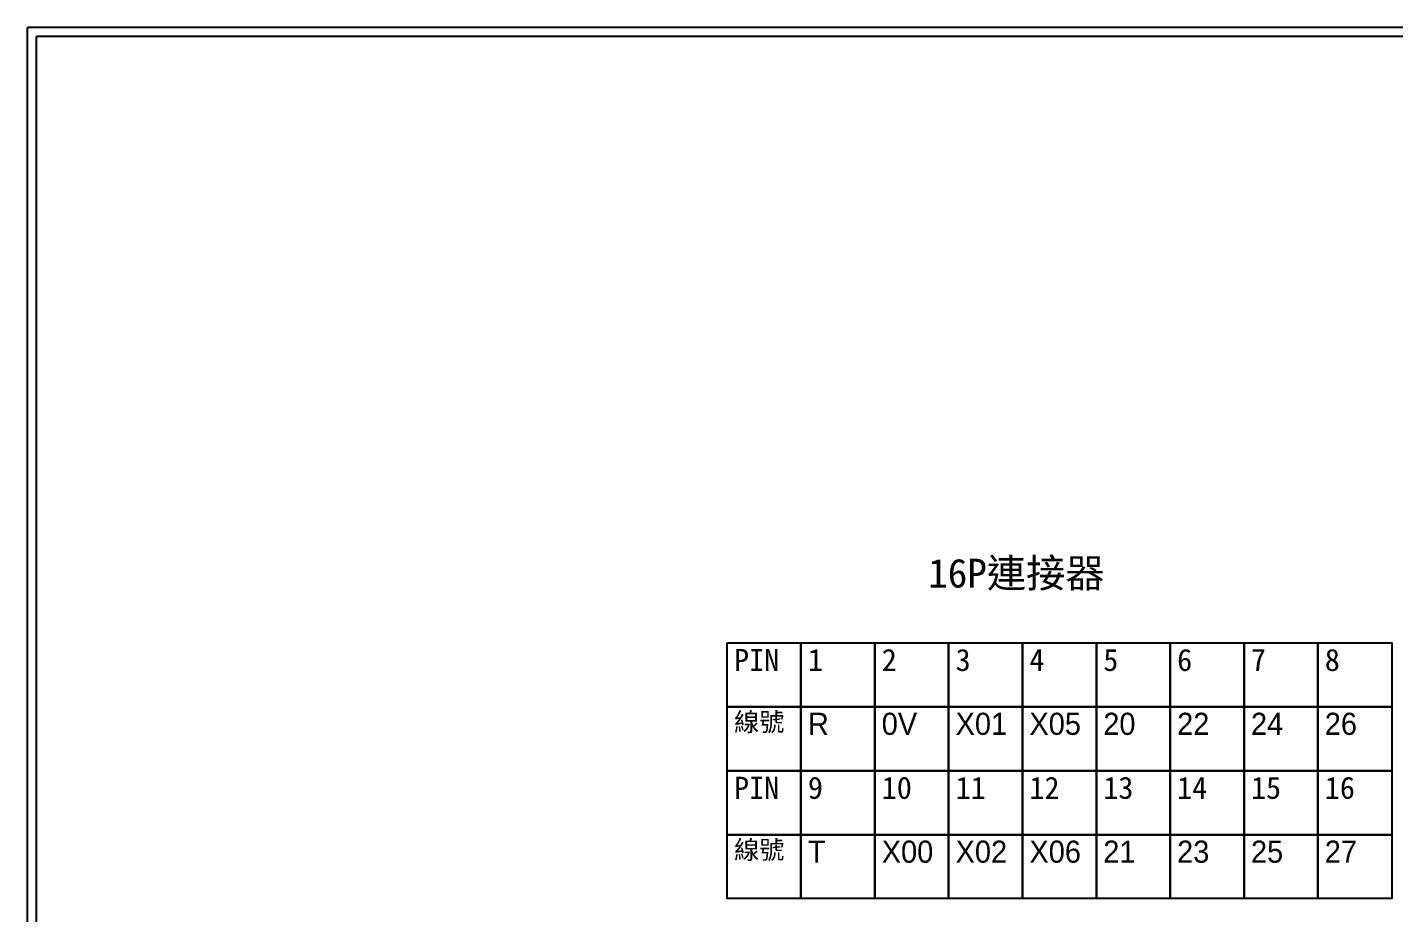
# Model space of a CAD drawing. Extents: x 627 to 914, y 3 to 207.
# Drawn here: x 627.2 to 812.5, y 86.8 to 207 of the extents above; entities that cross this region are included whole.
import ezdxf

# ---------------------------------------------------------------- set-up
doc = ezdxf.new("R2010")
doc.units = 0
doc.layers.get('0').update_dxf_attribs({"linetype": 'CONTINUOUS'})
doc.layers.add('圖框層', color=7, linetype='CONTINUOUS')
doc.layers.add('標尺寸層', color=3, linetype='CONTINUOUS')
doc.styles.add('CNS', font='romanc.shx', dxfattribs={"bigfont": 'chineset.shx'})

msp = doc.modelspace()

# ---------------------------------------------------------------- linework, layer by layer
for points in [[(722.06, 123.52), (732.07, 123.52), (732.07, 114.86), (722.06, 114.86)], [(732.07, 123.52), (742.08, 123.52), (742.08, 114.86), (732.07, 114.86)], [(742.08, 123.52), (752.09, 123.52), (752.09, 114.86), (742.08, 114.86)], [(752.09, 123.52), (762.1, 123.52), (762.1, 114.86), (752.09, 114.86)], [(762.1, 123.52), (772.11, 123.52), (772.11, 114.86), (762.1, 114.86)], [(772.11, 123.52), (782.12, 123.52), (782.12, 114.86), (772.11, 114.86)], [(782.12, 123.52), (792.13, 123.52), (792.13, 114.86), (782.12, 114.86)], [(792.13, 123.52), (802.14, 123.52), (802.14, 114.86), (792.13, 114.86)], [(802.14, 123.52), (812.15, 123.52), (812.15, 114.86), (802.14, 114.86)], [(722.06, 114.86), (732.07, 114.86), (732.07, 106.19), (722.06, 106.19)], [(732.07, 114.86), (742.08, 114.86), (742.08, 106.19), (732.07, 106.19)], [(742.08, 114.86), (752.09, 114.86), (752.09, 106.19), (742.08, 106.19)], [(752.09, 114.86), (762.1, 114.86), (762.1, 106.19), (752.09, 106.19)], [(762.1, 114.86), (772.11, 114.86), (772.11, 106.19), (762.1, 106.19)], [(772.11, 114.86), (782.12, 114.86), (782.12, 106.19), (772.11, 106.19)], [(782.12, 114.86), (792.13, 114.86), (792.13, 106.19), (782.12, 106.19)], [(792.13, 114.86), (802.14, 114.86), (802.14, 106.19), (792.13, 106.19)], [(802.14, 114.86), (812.15, 114.86), (812.15, 106.19), (802.14, 106.19)], [(722.06, 106.19), (732.07, 106.19), (732.07, 97.53), (722.06, 97.53)], [(732.07, 106.19), (742.08, 106.19), (742.08, 97.53), (732.07, 97.53)], [(742.08, 106.19), (752.09, 106.19), (752.09, 97.53), (742.08, 97.53)], [(752.09, 106.19), (762.1, 106.19), (762.1, 97.53), (752.09, 97.53)], [(762.1, 106.19), (772.11, 106.19), (772.11, 97.53), (762.1, 97.53)], [(772.11, 106.19), (782.12, 106.19), (782.12, 97.53), (772.11, 97.53)], [(782.12, 106.19), (792.13, 106.19), (792.13, 97.53), (782.12, 97.53)], [(792.13, 106.19), (802.14, 106.19), (802.14, 97.53), (792.13, 97.53)], [(802.14, 106.19), (812.15, 106.19), (812.15, 97.53), (802.14, 97.53)], [(722.06, 97.53), (732.07, 97.53), (732.07, 88.87), (722.06, 88.87)], [(732.07, 97.53), (742.08, 97.53), (742.08, 88.87), (732.07, 88.87)], [(742.08, 97.53), (752.09, 97.53), (752.09, 88.87), (742.08, 88.87)], [(752.09, 97.53), (762.1, 97.53), (762.1, 88.87), (752.09, 88.87)], [(762.1, 97.53), (772.11, 97.53), (772.11, 88.87), (762.1, 88.87)], [(772.11, 97.53), (782.12, 97.53), (782.12, 88.87), (772.11, 88.87)], [(782.12, 97.53), (792.13, 97.53), (792.13, 88.87), (782.12, 88.87)], [(792.13, 97.53), (802.14, 97.53), (802.14, 88.87), (792.13, 88.87)], [(802.14, 97.53), (812.15, 97.53), (812.15, 88.87), (802.14, 88.87)]]:
    msp.add_lwpolyline(points, close=True)
at = {"layer": '圖框層', "color": 7}
for p, q in [((914.2, 206.97), (627.2, 206.97)), ((627.2, 3), (627.2, 206.97)), ((912.95, 205.72), (628.45, 205.72)), ((628.45, 4.25), (628.45, 205.72))]:
    msp.add_line(p, q, dxfattribs=at)

# ---------------------------------------------------------------- texts
at = {"width": 8.2913, "attachment_point": 1}
for s, insert, char_height in [('PIN', (723, 122.72), 3), ('1', (733.01, 122.72), 3), ('2', (743.02, 122.72), 3), ('3', (753.03, 122.72), 3), ('4', (763.04, 122.72), 3), ('5', (773.05, 122.72), 3), ('6', (783.06, 122.72), 3), ('7', (793.07, 122.72), 3), ('8', (803.08, 122.72), 3), ('{\\fPMingLiU|b0|i0|c136|p18;線號}', (723, 114.06), 2.5), ('{\\fPMingLiU|b0|i0|c136|p18;R}', (733.01, 114.06), 3), ('{\\fPMingLiU|b0|i0|c136|p18;0V}', (743.02, 114.06), 3), ('{\\fPMingLiU|b0|i0|c136|p18;X01}', (753.03, 114.06), 3), ('{\\fPMingLiU|b0|i0|c136|p18;X05}', (763.04, 114.06), 3), ('{\\fPMingLiU|b0|i0|c136|p18;20}', (773.05, 114.06), 3), ('{\\fPMingLiU|b0|i0|c136|p18;22}', (783.06, 114.06), 3), ('{\\fPMingLiU|b0|i0|c136|p18;24}', (793.07, 114.06), 3), ('{\\fPMingLiU|b0|i0|c136|p18;26}', (803.08, 114.06), 3), ('PIN', (723, 105.39), 3), ('9', (733.01, 105.39), 3), ('10', (743.02, 105.39), 3), ('11', (753.03, 105.39), 3), ('12', (763.04, 105.39), 3), ('13', (773.05, 105.39), 3), ('14', (783.06, 105.39), 3), ('15', (793.07, 105.39), 3), ('16', (803.08, 105.39), 3), ('{\\fPMingLiU|b0|i0|c136|p18;線號}', (723, 96.73), 2.5), ('{\\fPMingLiU|b0|i0|c136|p18;T}', (733.01, 96.73), 3), ('{\\fPMingLiU|b0|i0|c136|p18;X00}', (743.02, 96.73), 3), ('{\\fPMingLiU|b0|i0|c136|p18;X02}', (753.03, 96.73), 3), ('{\\fPMingLiU|b0|i0|c136|p18;X06}', (763.04, 96.73), 3), ('{\\fPMingLiU|b0|i0|c136|p18;21}', (773.05, 96.73), 3), ('{\\fPMingLiU|b0|i0|c136|p18;23}', (783.06, 96.73), 3), ('{\\fPMingLiU|b0|i0|c136|p18;25}', (793.07, 96.73), 3), ('{\\fPMingLiU|b0|i0|c136|p18;27}', (803.08, 96.73), 3)]:
    msp.add_mtext(s, dxfattribs=dict(at, insert=insert, char_height=char_height))
at = {"layer": '標尺寸層', "color": 7, "insert": (761.27, 132.77), "char_height": 3.9, "width": 35.2569, "attachment_point": 5, "style": 'CNS'}
msp.add_mtext('{\\fDFKai-SB|b0|i0|c136|p65;16P連接器}', dxfattribs=at)

doc.saveas('drawing.dxf')
